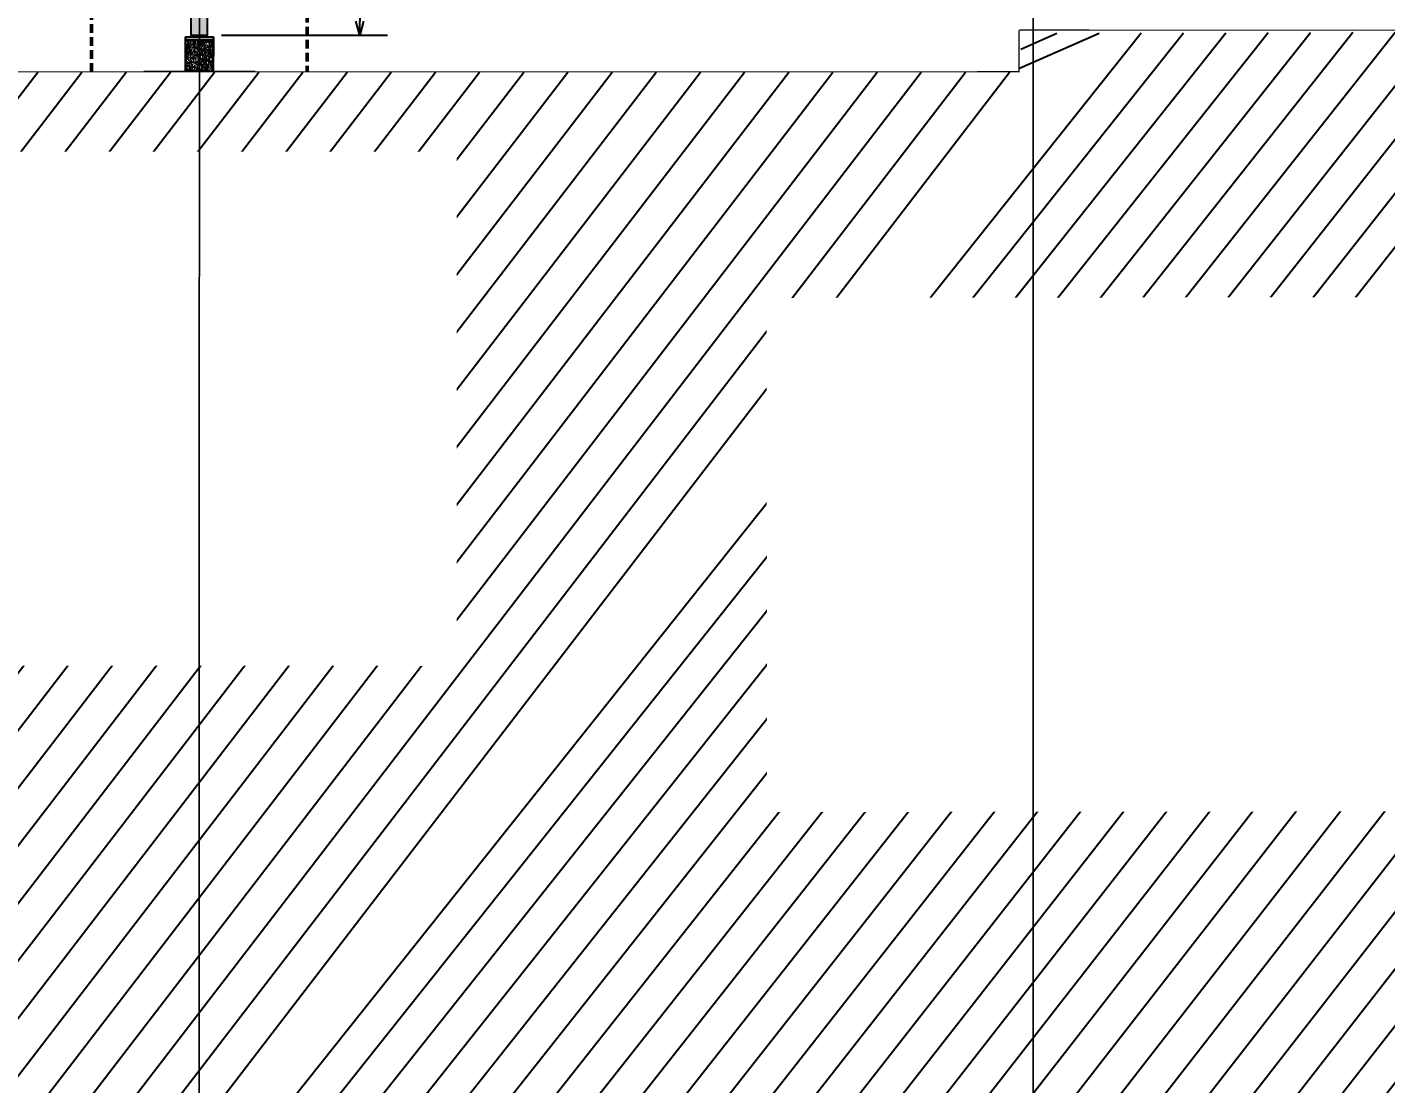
# Model space of a CAD drawing. Header units: centimetres. Extents: x -6122352 to 7132207, y -1694241 to 1947892.
# Drawn here: x 61283 to 71059, y -120267 to -112663 of the extents above; entities that cross this region are included whole.
import ezdxf
from ezdxf.xclip import XClip

# ---------------------------------------------------------------- set-up
doc = ezdxf.new("R2010")
doc.units = ezdxf.units.CM
doc.header["$MEASUREMENT"] = 0
doc.header["$XCLIPFRAME"] = 2
doc.header["$PDMODE"] = 66
doc.header["$PDSIZE"] = 100
for name, pattern in [('DASHED2', [0.375, 0.25, -0.125]), ('XR-AR-END-SETTING OUT PLAN$0$23585-XR-AR-END-GROUND FLOOR$0$HIDDEN', [0.375, 0.25, -0.125]), ('XR-AR-MID-SETTING OUT FOR MASTER$0$23585-XR-AR-MID-GROUND FLOOR$0$23261-XR-AR-SI-GF$0$HIDDEN', [0.375, 0.25, -0.125]), ('XR-AR-MID-SETTING OUT FOR MASTER$0$23585-XR-AR-MID-GROUND FLOOR$0$945-4P-1-101-GROUND FLOOR PLAN$0$XR-MIDDLE-GROUND FLOOR PLAN$0$HIDDEN', [9.525, 6.35, -3.175])]:
    doc.linetypes.add(name, pattern=pattern)
doc.layers.add('23585-XR-AR-DAMAC PLOT LIMITS$0$1-End units', color=7, linetype='Continuous', lineweight=5, true_color=0xf8991e)
for name, color, linetype, lineweight in [('23585-XR-AR-DAMAC PLOT LIMITS$0$1-Mid units', 41, 'Continuous', 5), ('@ Foundations', 4, 'DASHED2', 50), ('A-ANNO-TEXT', 3, 'Continuous', 25), ('XR-AR-END-SETTING OUT PLAN$0$23585-XR-AR-END-GROUND FLOOR$0$A-FLOR-UNDR', 8, 'XR-AR-END-SETTING OUT PLAN$0$23585-XR-AR-END-GROUND FLOOR$0$HIDDEN', 5), ('XR-AR-END-SETTING OUT PLAN$0$23585-XR-AR-END-GROUND FLOOR$0$A-GLAZ-SILL', 8, 'Continuous', 5), ('XR-AR-END-SETTING OUT PLAN$0$23585-XR-AR-END-GROUND FLOOR$0$A-GLAZ-WNDO', 232, 'Continuous', 9), ('XR-AR-END-SETTING OUT PLAN$0$23585-XR-AR-END-GROUND FLOOR$0$A-WALL', 7, 'Continuous', 30), ('XR-AR-END-SETTING OUT PLAN$0$23585-XR-AR-END-GROUND FLOOR$0$S-COLS', 51, 'Continuous', 40), ('XR-AR-END-SETTING OUT PLAN$0$23585-XR-AR-END-GROUND FLOOR$0$S-COLS-PATT', 8, 'Continuous', 5), ('XR-AR-MID-SETTING OUT FOR MASTER$0$23585-XR-AR-MID-GROUND FLOOR$0$$A-GLAZ-WNDO', 232, 'Continuous', 9), ('XR-AR-MID-SETTING OUT FOR MASTER$0$23585-XR-AR-MID-GROUND FLOOR$0$$A-WALL', 1, 'Continuous', 5), ('XR-AR-MID-SETTING OUT FOR MASTER$0$23585-XR-AR-MID-GROUND FLOOR$0$A-EQUP-KITN-PLAN', 202, 'Continuous', 9), ('XR-AR-MID-SETTING OUT FOR MASTER$0$23585-XR-AR-MID-GROUND FLOOR$0$A-FLOR-OVHD', 9, 'XR-AR-MID-SETTING OUT FOR MASTER$0$23585-XR-AR-MID-GROUND FLOOR$0$23261-XR-AR-SI-GF$0$HIDDEN', 15), ('XR-AR-MID-SETTING OUT FOR MASTER$0$23585-XR-AR-MID-GROUND FLOOR$0$A-GLAZ-SILL', 8, 'Continuous', 5), ('XR-AR-MID-SETTING OUT FOR MASTER$0$23585-XR-AR-MID-GROUND FLOOR$0$A-GLAZ-WNDO', 232, 'Continuous', 9), ('XR-AR-MID-SETTING OUT FOR MASTER$0$23585-XR-AR-MID-GROUND FLOOR$0$A-WALL', 7, 'Continuous', 30), ('XR-AR-MID-SETTING OUT FOR MASTER$0$23585-XR-AR-MID-GROUND FLOOR$0$S-COLS', 51, 'Continuous', 40)]:
    doc.layers.add(name, color=color, linetype=linetype, lineweight=lineweight)
for name, color, linetype in [('@MI-REF LAYER', 7, 'Continuous'), ('@MI-TYPE-02', 6, 'Continuous'), ('A-GLASS HATCH', 7, 'Continuous'), ('B_TH_6', 7, 'Continuous'), ('XR-AR-END-SETTING OUT PLAN$0$23585-XR-AR-END-GROUND FLOOR$0$A-Flor-Hral', 3, 'Continuous'), ('XR-AR-END-SETTING OUT PLAN$0$23585-XR-AR-END-GROUND FLOOR$0$A-Flor-Strs', 1, 'Continuous'), ('XR-AR-MID-SETTING OUT FOR MASTER$0$23585-XR-AR-MID-GROUND FLOOR$0$A-Flor-Hral', 3, 'Continuous'), ('XR-AR-MID-SETTING OUT FOR MASTER$0$23585-XR-AR-MID-GROUND FLOOR$0$A-Flor-Strs', 1, 'Continuous'), ('XR-AR-MID-SETTING OUT FOR MASTER$0$23585-XR-AR-MID-GROUND FLOOR$0$G-SHAD-20', 251, 'Continuous'), ('XR-AR-MID-SETTING OUT FOR MASTER$0$23585-XR-AR-MID-GROUND FLOOR$0$GS-HATCH-FLOOR TILE', 251, 'Continuous')]:
    doc.layers.add(name, color=color, linetype=linetype)
doc.styles.add('Schueco-BEMSTIL', font='isocpeur.ttf', dxfattribs={"width": 0.9})
doc.dimstyles.new('MI- JWC-TXT-2.5 MM', dxfattribs={"dimscale": 1.5, "dimtxt": 2.5, "dimasz": 1, "dimexe": 2, "dimexo": 1, "dimgap": 1, "dimtad": 1, "dimdec": 0, "dimdsep": 46, "dimtxsty": 'Schueco-BEMSTIL', "dimblk": 'OPEN30', "dimcen": 0, "dimdle": 2, "dimclrd": 140, "dimclre": 8, "dimclrt": 40, "dimadec": 0, "dimazin": 2, "dimtfac": 1, "dimtdec": 0, "dimtix": 1, "dimtmove": 2, "dimatfit": 3, "dimldrblk": 'OPEN', "dimfxl": 2, "dimlwd": -1, "dimlwe": -1, "dimarcsym": 0})

# ---------------------------------------------------------------- blocks, each defined once
blk = doc.blocks.new('23585-XR-AR-DAMAC PLOT LIMITS')
at = {"layer": '23585-XR-AR-DAMAC PLOT LIMITS$0$1-End units', "color": 251, "true_color": 0x636466}
blk.add_lwpolyline([(496517.9643, 2768874.1215), (496522.0177, 2768878.5453), (496524.1457, 2768880.8677), (496541.8407, 2768864.6541), (496535.6593, 2768857.9077)], close=True, dxfattribs=at)
at = {"layer": '23585-XR-AR-DAMAC PLOT LIMITS$0$1-Mid units', "color": 251, "true_color": 0x636466}
for points in [[(496513.9109, 2768869.6977), (496517.9643, 2768874.1215), (496535.6593, 2768857.9077), (496531.6059, 2768853.4841)], [(496509.8575, 2768865.2741), (496513.9109, 2768869.6977), (496531.6059, 2768853.4841), (496527.5525, 2768849.0603)]]:
    blk.add_lwpolyline(points, close=True, dxfattribs=at)
blk = doc.blocks.new('A$Cf093b529')
at = {"layer": 'A-ANNO-TEXT'}
blk.add_blockref('23585-XR-AR-DAMAC PLOT LIMITS', (-495391.9901, -2768603.4419), dxfattribs=at)
blk = doc.blocks.new('XR-AR-END-SETTING OUT PLAN$0$23585-XR-AR-END-GROUND FLOOR$0$A$C75a8815d')
at = {"layer": 'XR-AR-END-SETTING OUT PLAN$0$23585-XR-AR-END-GROUND FLOOR$0$S-COLS', "color": 252, "lineweight": 30}
for points in [[(6049.8, 13227.6), (6049.8, 12227.6), (6249.8, 12227.6), (6249.8, 13227.6)], [(6049.9, 10644.6), (6049.9, 9444.6), (6249.9, 9444.6), (6249.9, 10644.6)]]:
    blk.add_lwpolyline(points, close=True, dxfattribs=at)
blk = doc.blocks.new('XR-AR-END-SETTING OUT PLAN')
at = {"layer": 'XR-AR-END-SETTING OUT PLAN$0$23585-XR-AR-END-GROUND FLOOR$0$A-Flor-Hral', "color": 8}
for p, q in [((7060.1, 13800), (9050.1, 13800)), ((7060.1, 13750), (7060.1, 13800)), ((7060.1, 13750), (9050.1, 13750)), ((7060.1, 12850), (8050.1, 12850)), ((7060.1, 12800), (7060.1, 12850)), ((8050.1, 11545), (8050.1, 12850)), ((7060.1, 12800), (8000.1, 12800)), ((8000.1, 11526.8), (8000.1, 12800))]:
    blk.add_line(p, q, dxfattribs=at)
at = {"layer": 'XR-AR-END-SETTING OUT PLAN$0$23585-XR-AR-END-GROUND FLOOR$0$A-Flor-Strs', "color": 8}
for p, q in [((7110.1, 13850), (9050.1, 13850)), ((7110.1, 13800), (7110.1, 13850)), ((7390.1, 13800), (7390.1, 13850)), ((7670.1, 13800), (7670.1, 13850)), ((7950.1, 13800), (7950.1, 13850)), ((7110.1, 12850), (7110.1, 13750)), ((7390.1, 12850), (7390.1, 13750)), ((7670.1, 12850), (7670.1, 13750)), ((7950.1, 12850), (7950.1, 13750)), ((7110.1, 12750), (7110.1, 12800)), ((7390.1, 12750), (7390.1, 12800)), ((7670.1, 12750), (7670.1, 12800)), ((7950.1, 12800), (7950.1, 11508.5)), ((7950.1, 12750), (8000.1, 12750)), ((8050.1, 12750), (9050.1, 12750)), ((8000.1, 12470), (7950.1, 12470)), ((8050.1, 12470), (9050.1, 12470))]:
    blk.add_line(p, q, dxfattribs=at)
blk.add_lwpolyline([(8550.1, 12190), (8550.1, 13300), (7110.1, 13300)], dxfattribs=at)
at = {"layer": 'XR-AR-END-SETTING OUT PLAN$0$23585-XR-AR-END-GROUND FLOOR$0$A-Flor-Strs', "color": 8, "const_width": 20}
blk.add_lwpolyline([(8325.1, 12330), (8550.1, 12190), (8775.1, 12330)], dxfattribs=at)
at = {"layer": 'XR-AR-END-SETTING OUT PLAN$0$23585-XR-AR-END-GROUND FLOOR$0$A-Flor-Strs', "color": 8}
blk.add_circle((7110.1, 13300), 41.8, dxfattribs=at)
at = {"layer": 'XR-AR-END-SETTING OUT PLAN$0$23585-XR-AR-END-GROUND FLOOR$0$A-FLOR-UNDR', "color": 8, "ltscale": 5}
blk.add_line((7950.1, 12650), (9050.1, 12650), dxfattribs=at)
at = {"layer": 'XR-AR-END-SETTING OUT PLAN$0$23585-XR-AR-END-GROUND FLOOR$0$A-GLAZ-SILL', "color": 252}
blk.add_line((3550.1, 19523.4), (8750.1, 19523.4), dxfattribs=at)
at = {"layer": 'XR-AR-END-SETTING OUT PLAN$0$23585-XR-AR-END-GROUND FLOOR$0$A-GLAZ-WNDO', "color": 252}
for p, q in [((6150.1, 19773.4), (8750.1, 19773.4)), ((7410.1, 19623.4), (7410.1, 19773.4)), ((7460.1, 19773.4), (7460.1, 19623.4)), ((8700.1, 19623.4), (8700.1, 19773.4)), ((8750.1, 19773.4), (8750.1, 19523.4)), ((8750.1, 19623.4), (6150.1, 19623.4))]:
    blk.add_line(p, q, dxfattribs=at)
blk.add_lwpolyline([(7460.1, 19723.4), (8700.1, 19723.4)], dxfattribs=at)
for points in [[(6230.1, 19563.4), (7440.1, 19563.4), (7440.1, 19613.4), (6230.1, 19613.4)], [(7520.1, 19563.4), (7440.1, 19563.4), (7440.1, 19613.4), (7520.1, 19613.4)]]:
    blk.add_lwpolyline(points, close=True, dxfattribs=at)
at = {"layer": 'XR-AR-END-SETTING OUT PLAN$0$23585-XR-AR-END-GROUND FLOOR$0$A-WALL', "color": 8}
for points in [[(9250.1, 19773.3), (8750.1, 19773.4), (8750.1, 19523.3), (9250, 19523.4)], [(9250.1, 6650), (9050.1, 6650), (9050.1, 8750), (6850.1, 8750), (6850.1, 8700), (6750.1, 8700), (6750.1, 8750), (6650.1, 8750), (6650.1, 8850), (6950.1, 8850), (6950.1, 8900), (7050.1, 8900), (7050.1, 8850), (9050.1, 8850), (9050.1, 10350), (7050.1, 10350), (7050.1, 9800), (6950.1, 9800), (6950.1, 10550), (7050.1, 10550), (7050.1, 10450), (9050.1, 10450), (9049.9, 19523.4), (9250, 19523.4)]]:
    blk.add_lwpolyline(points, close=True, dxfattribs=at)
blk.add_lwpolyline([(7250.1, 12200), (7250.1, 11450), (6950.1, 11450), (6950.1, 12750), (7950.1, 12750), (7950.1, 12650), (7100.1, 12650), (7100.1, 12200), (7250.1, 12200), (7250.1, 12200), (7250.1, 12200)], dxfattribs=at)
at = {"layer": 'XR-AR-END-SETTING OUT PLAN$0$23585-XR-AR-END-GROUND FLOOR$0$S-COLS-PATT', "color": 8}
blk.add_blockref('XR-AR-END-SETTING OUT PLAN$0$23585-XR-AR-END-GROUND FLOOR$0$A$C75a8815d', (3000.1, 5500), dxfattribs=at)
blk = doc.blocks.new('END UNIT')
at = {"xscale": 0.001, "yscale": 0.001, "zscale": 0.001}
blk.add_blockref('XR-AR-END-SETTING OUT PLAN', (-9.1502, 0), dxfattribs=at)
blk = doc.blocks.new('XR-AR-MID-SETTING OUT FOR MASTER$0$23585-XR-AR-MID-GROUND FLOOR$0$945-4P-1-101-GROUND FLOOR PLAN$0$XR-MIDDLE-GROUND FLOOR PLAN$0$A$C446944C1')
at = {"layer": 'XR-AR-MID-SETTING OUT FOR MASTER$0$23585-XR-AR-MID-GROUND FLOOR$0$A-GLAZ-SILL', "color": 252}
blk.add_line((0, 0), (5.2, 0), dxfattribs=at)
for points in [[(2.2081, -0.0228), (2.2081, -0.1242), (2.0938, -0.0735), (2.2081, -0.0228)], [(2.9919, -0.0228), (2.9919, -0.1242), (3.1062, -0.0735), (2.9919, -0.0228)]]:
    blk.add_lwpolyline(points, dxfattribs=at)
at = {"layer": 'XR-AR-MID-SETTING OUT FOR MASTER$0$23585-XR-AR-MID-GROUND FLOOR$0$A-GLAZ-WNDO', "color": 252}
for p, q in [((5.2, 0.25), (0, 0.25)), ((0, 0.25), (0, 0)), ((0.05, 0.1), (0.05, 0.25)), ((1.285, 0.25), (1.285, 0.1)), ((1.335, 0.1), (1.335, 0.25)), ((3.865, 0.1), (3.865, 0.25)), ((3.915, 0.25), (3.915, 0.1)), ((5.15, 0.1), (5.15, 0.25)), ((5.2, 0.25), (5.2, 0)), ((0, 0.1), (2.6, 0.1)), ((5.2, 0.1), (2.6, 0.1))]:
    blk.add_line(p, q, dxfattribs=at)
for points in [[(1.285, 0.2), (0.05, 0.2)], [(3.915, 0.2), (5.15, 0.2)]]:
    blk.add_lwpolyline(points, dxfattribs=at)
for points in [[(1.225, 0.04), (1.305, 0.04), (1.305, 0.09), (1.225, 0.09)], [(2.52, 0.04), (1.305, 0.04), (1.305, 0.09), (2.52, 0.09)], [(2.6, 0.04), (2.52, 0.04), (2.52, 0.09), (2.6, 0.09)], [(2.6, 0.04), (2.68, 0.04), (2.68, 0.09), (2.6, 0.09)], [(2.68, 0.04), (3.895, 0.04), (3.895, 0.09), (2.68, 0.09)], [(3.975, 0.04), (3.895, 0.04), (3.895, 0.09), (3.975, 0.09)]]:
    blk.add_lwpolyline(points, close=True, dxfattribs=at)
blk = doc.blocks.new('XR-AR-MID-SETTING OUT FOR MASTER$0$23585-XR-AR-MID-GROUND FLOOR$0$945-4P-1-101-GROUND FLOOR PLAN$0$XR-MIDDLE-GROUND FLOOR PLAN$0$BREAK LINE1')
blk.add_lwpolyline([(648.2, -6.2, 0, 0, 0), (100.8, -6.2, 16.7, 16.7, 0), (38.3, -177.9, 16.7, 16.7, 0), (-86.7, 165.6, 16.7, 16.7, 0), (-149.2, -6.2, 0, 0, 0), (-912.1, -6.2, 0, 0, 0)], format="xyseb")
blk = doc.blocks.new('XR-AR-MID-SETTING OUT FOR MASTER$0$23585-XR-AR-MID-GROUND FLOOR$0$945-4P-1-101-GROUND FLOOR PLAN$0$XR-MIDDLE-GROUND FLOOR PLAN$0$WRFWF')
at = {"layer": 'XR-AR-MID-SETTING OUT FOR MASTER$0$23585-XR-AR-MID-GROUND FLOOR$0$A-FLOR-OVHD', "linetype": 'XR-AR-MID-SETTING OUT FOR MASTER$0$23585-XR-AR-MID-GROUND FLOOR$0$945-4P-1-101-GROUND FLOOR PLAN$0$XR-MIDDLE-GROUND FLOOR PLAN$0$HIDDEN', "ltscale": 0.1}
for p, q in [((9250, 14090), (9250, 9909.4)), ((10350, 14089.4), (9250, 14089.4)), ((10350, 13809.4), (9250, 13809.4)), ((10350, 13529.4), (9250, 13529.4)), ((10350, 13249.4), (9250, 13249.4)), ((10350, 12969.4), (9250, 12969.4)), ((10350, 12689.4), (9250, 12689.4)), ((10350, 12409.4), (9250, 12409.4)), ((10350, 12129.4), (9250, 12129.4)), ((10350, 11849.4), (9250, 11849.4)), ((10350, 11569.4), (9250, 11569.4)), ((10350, 11289.4), (9250, 11289.4)), ((10350, 11009.4), (9250, 11009.4)), ((10350, 11009.4), (10350, 9909.4)), ((10350, 9909.4), (9250, 9909.4))]:
    blk.add_line(p, q, dxfattribs=at)
blk.add_lwpolyline([(10350, 14370), (10350, 11009.4)], dxfattribs=at)
blk = doc.blocks.new('XR-AR-MID-SETTING OUT FOR MASTER$0$23585-XR-AR-MID-GROUND FLOOR$0$945-4P-1-101-GROUND FLOOR PLAN$0$XR-MIDDLE-GROUND FLOOR PLAN$0$ASDASDASD')
blk.add_wipeout([(-42428.5, 24502.3), (-42278.5, 24502.3), (-42278.5, 24052.3), (-42428.5, 24052.3)])
blk.add_hatch(color=256).paths.add_polyline_path([(-42428.5, 24502.3), (-42278.5, 24502.3), (-42428.5, 24052.3)])
for p, q in [((-42278.5, 24502.3), (-42428.5, 24502.3)), ((-42428.5, 24502.3), (-42428.5, 24052.3)), ((-42428.5, 24052.3), (-42278.5, 24502.3)), ((-42278.5, 24052.3), (-42278.5, 24502.3)), ((-42428.5, 24052.3), (-42278.5, 24052.3))]:
    blk.add_line(p, q)
blk = doc.blocks.new('XR-AR-MID-SETTING OUT FOR MASTER$0$23585-XR-AR-MID-GROUND FLOOR$0$A$C08698786')
at = {"layer": 'XR-AR-MID-SETTING OUT FOR MASTER$0$23585-XR-AR-MID-GROUND FLOOR$0$S-COLS', "color": 252, "lineweight": 30}
for points in [[(5900, 19472.7), (5900, 18772.7), (6100, 18772.7), (6100, 19472.7)], [(-100.1, 18727.6), (-100.1, 17727.6), (99.9, 17727.6), (99.9, 18727.6)], [(-100.1, 16144.6), (-100.1, 14944.6), (99.9, 14944.6), (99.9, 16144.6)], [(5900, 15688), (5900, 14688), (6100, 14688), (6100, 15688)]]:
    blk.add_lwpolyline(points, close=True, dxfattribs=at)
blk = doc.blocks.new('XR-AR-MID-SETTING OUT FOR MASTER')
h = blk.add_hatch()
h.set_pattern_fill('AR-CONC', color=8, scale=0.2, angle=90)
h.set_pattern_definition([(140, (-1262400.084, -115249.566), (3.1878171, 36.4369338), [3.81, -41.91]), (85, (-1262400.084, -115249.566), (-38.211369, -7.0486843), [3.048, -33.5281168]), (190.4514447, (-1262399.82, -115246.53), (-35.0235504, 29.3882494), [3.2380018, -35.6180489]), (136.1842, (-1262410.244, -115249.566), (8.4084656, 54.2158082), [5.715, -62.865]), (186.6355576, (-1262409.543, -115245.05), (-49.485225, 47.4808268), [4.8570046, -53.4271216]), (81.184151, (-1262410.244, -115249.566), (-49.485225, 47.4808268), [4.5719934, -50.2919464]), (111, (-1262407.704, -115244.486), (20.45303964, 30.32287825), [3.81, -41.91]), (56, (-1262407.704, -115244.486), (-36.8375932, 12.3604057), [3.048, -33.528]), (161.451445, (-1262406, -115241.96), (-16.3845538, 42.6832839), [3.2380018, -35.6179875]), (127.5, (-1262400.084, -115249.566), (-16.91100777, 0.61772065), [0, -33.1216, 0, -34.036, 0, -33.655]), (97.5, (-1262400.084, -115249.566), (-20.03611496, 13.3639325), [0, -19.4056, 0, -32.3596, 0, -12.827]), (57.5, (-1262400.084, -115260.894), (1.1457488, 27.11811903), [0, -12.7, 0, -39.624, 0, -52.578]), (47.5, (-1262400.084, -115265.974), (-5.0852982, 29.62583628), [0, -16.51, 0, -26.3144, 0, -37.338])])
h.paths.add_polyline_path([(6000, 19702.7), (5900, 19702.7), (5900, 19472.8), (6000, 19472.8)])
h.paths.add_polyline_path([(6100, 19702.7), (6000, 19702.7), (6000, 19472.8), (6100, 19472.8)])
for points in [[(6100, 19702.7), (6100, 19722.7), (5900, 19722.7), (5900, 19702.7)], [(5900, 19472.7), (5900, 19702.7), (6100, 19702.7), (6100, 19472.8)]]:
    blk.add_lwpolyline(points)
at = {"layer": 'XR-AR-MID-SETTING OUT FOR MASTER$0$23585-XR-AR-MID-GROUND FLOOR$0$A-EQUP-KITN-PLAN', "color": 8}
for p, q in [((3900.1, 15202.7), (5500.1, 15202.7)), ((3900.1, 14952.7), (3900.1, 15202.7)), ((5500.1, 14952.7), (5500.1, 15202.7)), ((3500, 14252.7), (5300, 14252.7)), ((5300, 12102.7), (5300, 14252.7))]:
    blk.add_line(p, q, dxfattribs=at)
at = {"layer": 'XR-AR-MID-SETTING OUT FOR MASTER$0$23585-XR-AR-MID-GROUND FLOOR$0$A-Flor-Hral', "color": 8}
blk.add_lwpolyline([(100, 14902.7), (2090, 14902.7), (2090, 14852.7), (100, 14852.7)], dxfattribs=at)
at = {"layer": 'XR-AR-MID-SETTING OUT FOR MASTER$0$23585-XR-AR-MID-GROUND FLOOR$0$A-FLOR-OVHD', "color": 8, "linetype": 'XR-AR-MID-SETTING OUT FOR MASTER$0$23585-XR-AR-MID-GROUND FLOOR$0$23261-XR-AR-SI-GF$0$HIDDEN', "ltscale": 5}
for p, q in [((5500, 14952.7), (3900, 14952.7)), ((3900.1, 14852.7), (5500.1, 14852.7)), ((5579.9, 12102.7), (5579.9, 14852.7)), ((3400, 14152.7), (3400, 12202.7)), ((3500.1, 12202.7), (3500.1, 14152.7))]:
    blk.add_line(p, q, dxfattribs=at)
at = {"layer": 'XR-AR-MID-SETTING OUT FOR MASTER$0$23585-XR-AR-MID-GROUND FLOOR$0$A-Flor-Strs', "color": 8}
for p, q in [((2040, 14952.7), (100, 14952.7)), ((1200, 14952.7), (1200, 14902.7)), ((1480, 14952.7), (1480, 14902.7)), ((1760, 14952.7), (1760, 14902.7)), ((2040, 14952.7), (2040, 14902.7)), ((1200, 14852.7), (1200, 13952.7)), ((1480, 14852.7), (1480, 13952.7)), ((1760, 14852.7), (1760, 13952.7)), ((2040, 14852.7), (2040, 13952.7)), ((1480, 13902.7), (1480, 13852.7)), ((1760, 13902.7), (1760, 13852.7)), ((2040, 13902.7), (2040, 13852.7)), ((1100, 13852.7), (100, 13852.7)), ((1200, 13852.7), (1200, 13573.2)), ((1100, 13572.7), (100, 13572.7)), ((1200, 13572.7), (1150, 13572.7))]:
    blk.add_line(p, q, dxfattribs=at)
blk.add_lwpolyline([(1200, 13902.7), (1200, 13852.7), (1150, 13852.7)], dxfattribs=at)
at = {"layer": 'XR-AR-MID-SETTING OUT FOR MASTER$0$23585-XR-AR-MID-GROUND FLOOR$0$A-Flor-Strs', "color": 8, "const_width": 15}
blk.add_lwpolyline([(455.2, 13685.2), (650, 13572.7), (844.9, 13685.2)], dxfattribs=at)
at = {"layer": 'XR-AR-MID-SETTING OUT FOR MASTER$0$23585-XR-AR-MID-GROUND FLOOR$0$A-Flor-Strs', "color": 8}
blk.add_circle((2040, 14402.7), 45, dxfattribs=at)
at = {"layer": 'XR-AR-MID-SETTING OUT FOR MASTER$0$23585-XR-AR-MID-GROUND FLOOR$0$A-WALL', "color": 8}
for points in [[(100, 19472.7), (400, 19472.7), (400, 19222.7), (100, 19222.7)], [(5900, 19472.7), (6100, 19472.7), (6100, 5500.2), (5900, 5500.2), (5900, 14852.7), (5500.1, 14852.7), (5500.1, 14952.7), (5900, 14952.7)], [(5600, 19472.7), (5900, 19472.7), (5900, 19222.7), (5600, 19222.7)], [(3900, 14852.7), (3900, 14952.7), (3400, 14952.7), (3400, 14152.7), (3500, 14152.7), (3500, 14852.7)], [(1950, 13202.6), (2000, 13202.6), (2000, 13652.6), (1950, 13652.6)], [(3400, 12202.7), (3500.1, 12202.7), (3500.1, 11502.7), (4400, 11502.7), (4400, 11252.7), (3650, 11252.7), (3650, 11027.6), (3400, 11027.6)]]:
    blk.add_lwpolyline(points, close=True, dxfattribs=at)
blk.add_lwpolyline([(3500, 14852.7), (3400, 14852.7)], dxfattribs=at)
at = {"layer": 'XR-AR-MID-SETTING OUT FOR MASTER$0$23585-XR-AR-MID-GROUND FLOOR$0$$A-GLAZ-WNDO', "color": 8, "xscale": -1000, "yscale": 1000, "zscale": 1000}
blk.add_blockref('XR-AR-MID-SETTING OUT FOR MASTER$0$23585-XR-AR-MID-GROUND FLOOR$0$945-4P-1-101-GROUND FLOOR PLAN$0$XR-MIDDLE-GROUND FLOOR PLAN$0$A$C446944C1', (5600, 19222.7), dxfattribs=at)
at = {"layer": 'XR-AR-MID-SETTING OUT FOR MASTER$0$23585-XR-AR-MID-GROUND FLOOR$0$$A-WALL', "color": 8}
blk.add_blockref('XR-AR-MID-SETTING OUT FOR MASTER$0$23585-XR-AR-MID-GROUND FLOOR$0$945-4P-1-101-GROUND FLOOR PLAN$0$XR-MIDDLE-GROUND FLOOR PLAN$0$WRFWF', (-9150, -796.8), dxfattribs=at)
at = {"layer": 'XR-AR-MID-SETTING OUT FOR MASTER$0$23585-XR-AR-MID-GROUND FLOOR$0$A-FLOR-OVHD', "color": 8, "linetype": 'XR-AR-MID-SETTING OUT FOR MASTER$0$23585-XR-AR-MID-GROUND FLOOR$0$23261-XR-AR-SI-GF$0$HIDDEN', "ltscale": 5, "xscale": -0.9999999999999997, "rotation": 194.2810957359752}
blk.add_blockref('XR-AR-MID-SETTING OUT FOR MASTER$0$23585-XR-AR-MID-GROUND FLOOR$0$945-4P-1-101-GROUND FLOOR PLAN$0$XR-MIDDLE-GROUND FLOOR PLAN$0$BREAK LINE1', (675, 13433.2), dxfattribs=at)
at = {"layer": 'XR-AR-MID-SETTING OUT FOR MASTER$0$23585-XR-AR-MID-GROUND FLOOR$0$G-SHAD-20', "color": 8}
blk.add_blockref('XR-AR-MID-SETTING OUT FOR MASTER$0$23585-XR-AR-MID-GROUND FLOOR$0$945-4P-1-101-GROUND FLOOR PLAN$0$XR-MIDDLE-GROUND FLOOR PLAN$0$ASDASDASD', (44478.5, -10849.7), dxfattribs=at)
at = {"layer": 'XR-AR-MID-SETTING OUT FOR MASTER$0$23585-XR-AR-MID-GROUND FLOOR$0$A-Flor-Hral', "color": 8}
blk.add_lwpolyline([(1150, 13560.5), (1150, 13902.7), (2090, 13902.7), (2090, 13952.7), (1100, 13952.7), (1100, 13547.8)], dxfattribs=at)
at = {"layer": 'XR-AR-MID-SETTING OUT FOR MASTER$0$23585-XR-AR-MID-GROUND FLOOR$0$A-Flor-Strs', "color": 8}
blk.add_lwpolyline([(650, 13572.7), (650, 14402.7), (2040, 14402.7)], dxfattribs=at)
at = {"layer": 'XR-AR-MID-SETTING OUT FOR MASTER$0$23585-XR-AR-MID-GROUND FLOOR$0$A-WALL', "color": 8}
for points in [[(100, 19472.7), (-100, 19472.7), (-100, 5500), (100, 5500), (100, 8850.1), (1100, 8850.1), (1100, 8950.1), (100, 8950.1), (100, 10950), (2100, 10950), (2100, 9950.1), (2200, 9950.1), (2200.1, 11150), (2100.1, 11150), (2100, 11050), (100, 11050)], [(2200, 13652.6), (2200, 13652.6), (2200, 13852.6), (1200, 13852.7), (1200, 13752.7), (1850, 13752.6), (1850, 13102.6), (2100.1, 13102.6), (2100.1, 12652.6), (1950, 12652.6), (1950, 12552.4), (2100.1, 12552.4), (2100, 12050), (2200, 12050), (2200, 13202.6), (2050, 13202.6), (2050, 13652.6), (2200, 13652.6)]]:
    blk.add_lwpolyline(points, close=True, dxfattribs=at)
at = {"layer": 'XR-AR-MID-SETTING OUT FOR MASTER$0$23585-XR-AR-MID-GROUND FLOOR$0$GS-HATCH-FLOOR TILE', "color": 8}
blk.add_blockref('XR-AR-MID-SETTING OUT FOR MASTER$0$23585-XR-AR-MID-GROUND FLOOR$0$A$C08698786', (0, 0), dxfattribs=at)
blk = doc.blocks.new('MID UNIT')
at = {"xscale": 0.001, "yscale": 0.001, "zscale": 0.001}
blk.add_blockref('XR-AR-MID-SETTING OUT FOR MASTER', (0, 0), dxfattribs=at)
blk = doc.blocks.new('TH_6')
at = {"xscale": -1}
blk.add_blockref('END UNIT', (495838.3054, 2769163.9966), dxfattribs=at)
blk.add_blockref('MID UNIT', (495838.3054, 2769163.9966), dxfattribs=at)
blk.add_blockref('MID UNIT', (495826.3054, 2769163.9966))
blk = doc.blocks.new('A$Ce2a03a74')
at = {"layer": 'B_TH_6', "xscale": 999.9914829579993, "yscale": 999.9914829579993, "zscale": 999.9914829579993}
blk.add_blockref('TH_6', (-495790404.5, -2769140733.3), dxfattribs=at)
blk = doc.blocks.new('23585-XR-AR-MALDIVE-2$0$TH_6')
at = {"ltscale": 10, "xscale": 0.00100002623446598, "yscale": 0.00100002623446598, "zscale": 0.00100002623446598}
blk.add_blockref('A$Ce2a03a74', (495794.6272, 2769164.3184), dxfattribs=at)
at = {"layer": '@ Foundations', "linetype": 'DASHED2', "ltscale": 0.25}
for points in [[(495831.5304, 2769182.0445), (495833.0804, 2769182.0445), (495833.0804, 2769184.0945), (495831.5304, 2769184.0945)], [(495836.9554, 2769177.7888), (495839.6554, 2769177.7888), (495839.6554, 2769183.1388), (495836.9554, 2769183.1388)], [(495831.3304, 2769177.9149), (495833.2804, 2769177.9149), (495833.2804, 2769180.4649), (495831.3304, 2769180.4649)]]:
    blk.add_lwpolyline(points, close=True, dxfattribs=at)
blk = doc.blocks.new('_Open30')
at = {"color": 0, "linetype": 'ByBlock', "lineweight": -2}
for p, q in [((-1, 0.268), (0, 0)), ((0, 0), (-1, -0.268)), ((0, 0), (-1, 0))]:
    blk.add_line(p, q, dxfattribs=at)
blk = doc.blocks.new('*D1506')
at = {"layer": '@MI-TYPE-02', "color": 8, "transparency": 16777216}
for p, q in [((382856.2, -137905.9), (384051.1, -137906.3)), ((382855.6, -142093.1), (384049.7, -142093.5))]:
    blk.add_line(p, q, dxfattribs=at)
at = {"layer": '@MI-TYPE-02', "color": 140, "transparency": 16777216}
blk.add_line((383851.1, -138006.2), (383849.8, -141993.4), dxfattribs=at)
at = {"layer": 'Defpoints', "color": 0, "transparency": 16777216}
for p in [(382756.2, -137905.9), (382755.6, -142093), (383849.7, -142093.4)]:
    blk.add_point(p, dxfattribs=at)
at = {"layer": '@MI-TYPE-02', "color": 140, "transparency": 16777216, "xscale": 100, "yscale": 100, "zscale": 100}
for p, rotation in [((383851.1, -137906.2), 89.98108695238069), ((383849.7, -142093.4), 269.9810869523807)]:
    blk.add_blockref('_Open30', p, dxfattribs=dict(at, rotation=rotation))
at = {"layer": '@MI-TYPE-02', "color": 40, "transparency": 16777216, "insert": (383625.4, -139999.7), "char_height": 250, "attachment_point": 5, "rotation": 89.98109, "style": 'Schueco-BEMSTIL'}
blk.add_mtext('4187', dxfattribs=at)
blk = doc.blocks.new('_Open')
at = {"color": 0, "linetype": 'ByBlock', "lineweight": -2}
for p, q in [((-1, 0.2), (0, 0)), ((-1, -0.2), (0, 0)), ((0, 0), (-1, 0))]:
    blk.add_line(p, q, dxfattribs=at)
blk = doc.blocks.new('G8-T2-PARTITION HALF')
at = {"layer": 'A-GLASS HATCH'}
h = blk.add_hatch(color=6, dxfattribs=at)
h.dxf.hatch_style = 1
h.paths.add_polyline_path([(29939.9, -9.2), (29939.2, -4196.3), (30059.2, -4196.4), (30059.9, -9.2)])
at = {"layer": '@MI-TYPE-02', "color": 6}
blk.add_lwpolyline([(29939.9, -9.2), (29939.2, -4196.3), (30059.2, -4196.4), (30059.9, -9.2)], close=True, dxfattribs=at)
at = {"layer": '@MI-TYPE-02'}
dim = blk.add_linear_dim(base=(31153.4, -4196.7), p1=(30059.9, -9.2), p2=(30059.2, -4196.4), angle=269.98109, dimstyle='MI- JWC-TXT-2.5 MM', dxfattribs=at)
dim.commit()
dim.dimension.update_dxf_attribs({"geometry": '*D1506', "text_midpoint": (30929.1, -2103.1), "insert": (-352696.3, 137896.7)})

msp = doc.modelspace()

# ---------------------------------------------------------------- block references
at = {"layer": '@MI-REF LAYER'}
ref = msp.add_blockref('23585-XR-AR-MALDIVE-2$0$TH_6', (-496247326.37167, -2769210907.2517), dxfattribs=dict(at, xscale=1000, yscale=1000, zscale=1000, rotation=359.9901192584459))
XClip(ref).set_block_clipping_path([(495847.3946773305, 2769163.996290327), (495847.3951444335, 2769187.9361643074), (495844.3002996335, 2769187.9361991249), (495838.3002991418, 2769187.9361946657), (495832.3052257986, 2769187.9361903295), (495826.3004369352, 2769187.9363213265), (495820.3001495281, 2769187.9363291273), (495817.1551721904, 2769187.9363977872), (495814.3003452776, 2769187.9364601057), (495808.3002873205, 2769187.9364546384), (495807.8734177209, 2769187.9364567325), (495802.3002497826, 2769187.9364512516), (495801.8927909273, 2769187.9364531948), (495796.0052516342, 2769187.9364065453), (495793.3567334122, 2769187.9365685666), (495793.3523089078, 2769163.9964517718)])

# ---------------------------------------------------------------- next in the draw order: wipeouts: each hides what was drawn before it
at = {"color": 10}
msp.add_wipeout([(26371.36217, -112679.02863), (26368.94537, -126952.55203), (74669.94516, -126960.88068), (74671.14394, -112687.35655), (68422.33985, -112686.29507), (68422.42265, -112986.90214), (32621.28717, -112980.72819), (32621.47366, -112680.10503), (26370.06295, -112679.01081)], dxfattribs=at).dxf.layer = '@MI-REF LAYER'

# ---------------------------------------------------------------- next in the draw order: hatches: boundary and pattern name
at = {"layer": '@MI-REF LAYER'}
h = msp.add_hatch(dxfattribs=at)
h.set_pattern_fill('ANSI31', color=256, scale=1999.999998, angle=6.722712846)
h.set_pattern_definition([(51.722712846, (-2376941521.7, -1504247754.46), (-196.255499328, 154.866971583), [])])
h.paths.add_polyline_path([(74668.64594, -126960.88139), (74669.89675, -112687.35634), (68438.35395, -112708.14719), (68420.87232, -112988.31513), (32621.53804, -112980.72823), (32620.0398, -112680.08863), (26370.06295, -112679.01081), (26367.65192, -126952.55181)])

# ---------------------------------------------------------------- next in the draw order: linework, layer by layer
at = {"layer": '@MI-REF LAYER', "linetype": 'DASHED2', "extrusion": (-4.06944e-12, -7.46019e-09, 1), "elevation": 0.00085}
msp.add_lwpolyline([(68521.38606, -111979.84913), (50139.46188, -111969.40313), (49582.51939, -112706.07149)], dxfattribs=at)

# ---------------------------------------------------------------- next in the draw order: block references
at = {"layer": '@MI-TYPE-02', "color": 0}
msp.add_blockref('G8-T2-PARTITION HALF', (32521.99781, -108524.54701), dxfattribs=at)

# ---------------------------------------------------------------- next in the draw order: wipeouts: each hides what was drawn before it
for points in [[(57403.49654, -113558.24273), (64372.98345, -113559.45053), (64372.34224, -117259.45048), (57402.85533, -117258.24267)], [(66602.939, -114611.37309), (73572.42254, -114604.41851), (73576.11463, -118304.41667), (66606.63109, -118311.37125)]]:
    msp.add_wipeout(points).dxf.layer = '@MI-REF LAYER'

# ---------------------------------------------------------------- next in the draw order: linework, layer by layer
at = {"layer": '@MI-REF LAYER', "const_width": 5}
msp.add_lwpolyline([(26368.95115, -126952.55203), (74669.94516, -126960.88162), (74671.19598, -112687.35656), (68422.33985, -112686.27894), (68422.42265, -112986.90215), (32621.28717, -112980.72819), (32621.47366, -112680.10503), (26371.36217, -112679.01104)], close=True, dxfattribs=at)

# ---------------------------------------------------------------- next in the draw order: block references
at = {"layer": '@MI-REF LAYER', "xscale": 1000, "yscale": 1000, "zscale": 1000, "rotation": 312.4882903633292}
msp.add_blockref('A$Cf093b529', (-891608.73293, 539022.72011), dxfattribs=at)

doc.saveas('drawing.dxf')
